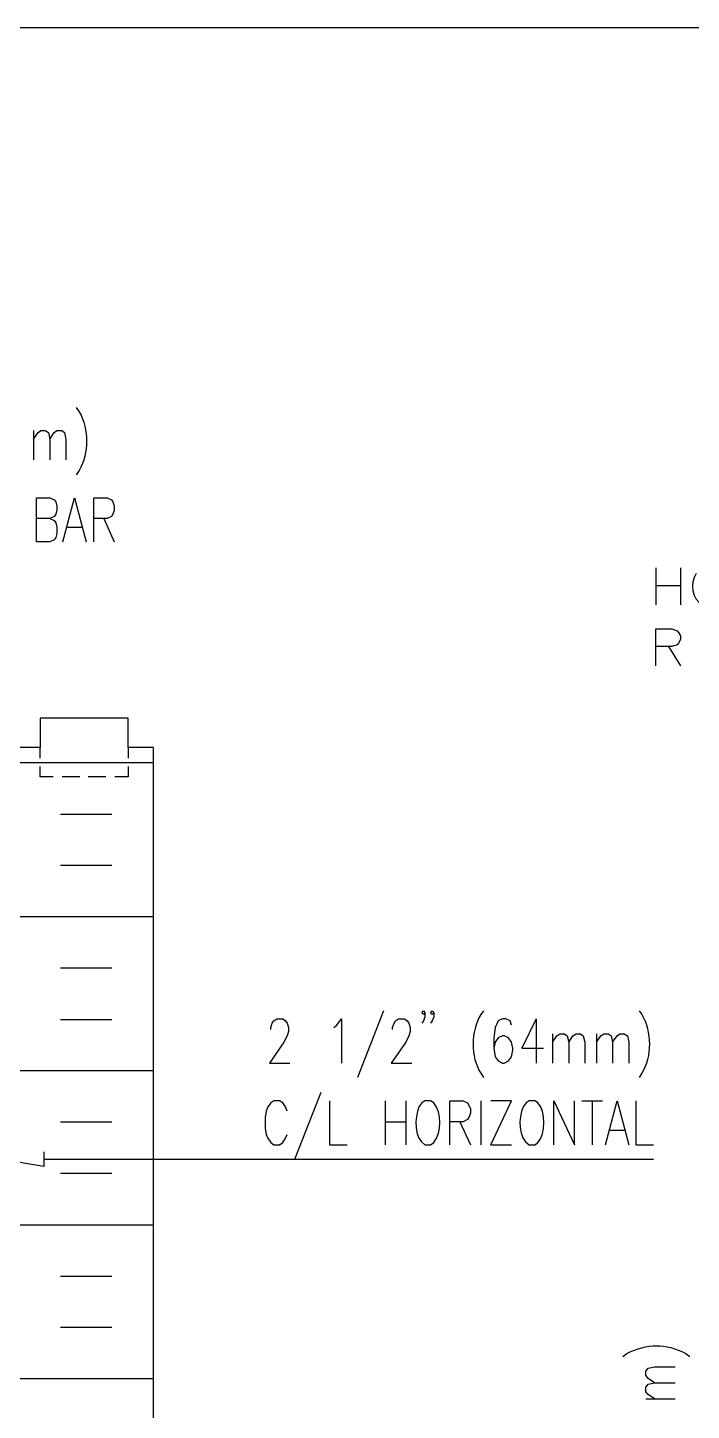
# Model space of a CAD drawing. Header units: millimetres. Extents: x 14 to 201, y 16 to 268.
# Drawn here: x 73.9 to 109.8, y 192.9 to 267.7 of the extents above; entities that cross this region are included whole.
import ezdxf

# ---------------------------------------------------------------- set-up
doc = ezdxf.new("R2010")
doc.units = ezdxf.units.MM
doc.layers.get('0').update_dxf_attribs({"linetype": 'CONTINUOUS'})

msp = doc.modelspace()

# ---------------------------------------------------------------- linework, layer by layer
at = {"color": 0}
for p, q in [((17.0174, 267.716), (198.121, 267.716)), ((76.539, 247.164), (76.7084, 246.931)), ((74.2322, 245.914), (74.2322, 244.326)), ((74.2322, 245.449), (74.4859, 245.809)), ((74.4859, 245.809), (74.6333, 245.914)), ((74.6333, 245.914), (74.8661, 245.914)), ((74.8661, 245.914), (75.0355, 245.809)), ((75.0355, 245.809), (75.1209, 245.449)), ((75.1209, 245.449), (75.354, 245.809)), ((75.1209, 245.449), (75.1209, 244.326)), ((75.354, 245.809), (75.5015, 245.914)), ((75.5015, 245.914), (75.7548, 245.914)), ((75.7548, 245.914), (75.9037, 245.809)), ((75.9037, 245.809), (75.9876, 245.449)), ((75.9876, 245.449), (75.9876, 244.326)), ((76.7084, 243.756), (76.539, 243.523)), ((74.4001, 239.903), (74.4001, 242.274)), ((74.4001, 242.274), (75.1209, 242.274)), ((75.1209, 242.274), (75.354, 242.168)), ((75.354, 242.168), (75.438, 242.062)), ((75.438, 242.062), (75.5015, 241.829)), ((75.5015, 241.829), (75.5015, 241.596)), ((75.8197, 239.903), (76.4536, 242.274)), ((76.4536, 242.274), (77.089, 239.903)), ((77.4912, 239.903), (77.4912, 242.274)), ((77.4912, 242.274), (78.2105, 242.274)), ((78.2105, 242.274), (78.4433, 242.168)), ((78.4433, 242.168), (78.529, 242.062)), ((78.529, 242.062), (78.5922, 241.829)), ((78.5922, 241.829), (78.5922, 241.596)), ((75.1209, 241.151), (74.4001, 241.151)), ((75.354, 241.257), (75.1209, 241.151)), ((75.1209, 241.151), (75.354, 241.046)), ((75.438, 241.384), (75.354, 241.257)), ((75.354, 241.046), (75.438, 240.92)), ((75.5015, 241.596), (75.438, 241.384)), ((75.438, 240.92), (75.5015, 240.687)), ((78.2105, 241.151), (77.4912, 241.151)), ((78.0411, 241.151), (78.5922, 239.903)), ((78.4433, 241.257), (78.2105, 241.151)), ((78.529, 241.384), (78.4433, 241.257)), ((78.5922, 241.596), (78.529, 241.384)), ((75.5015, 240.348), (75.438, 240.135)), ((75.5015, 240.687), (75.5015, 240.348)), ((76.0734, 240.687), (76.8558, 240.687)), ((75.1209, 239.903), (74.4001, 239.903)), ((75.354, 240.009), (75.1209, 239.903)), ((75.438, 240.135), (75.354, 240.009)), ((107.907, 238.485), (107.907, 236.495)), ((109.241, 238.485), (109.241, 236.495)), ((107.907, 237.532), (109.241, 237.532)), ((107.907, 233.193), (107.907, 235.183)), ((107.907, 235.183), (108.775, 235.183)), ((108.775, 235.183), (109.051, 235.077)), ((109.051, 235.077), (109.135, 234.993)), ((109.135, 234.993), (109.241, 234.801)), ((108.775, 234.231), (107.907, 234.231)), ((108.585, 234.231), (109.241, 233.193)), ((109.051, 234.315), (108.775, 234.231)), ((109.135, 234.421), (109.051, 234.315)), ((109.241, 234.611), (109.135, 234.421)), ((109.241, 234.801), (109.241, 234.611)), ((79.3542, 230.357), (74.5917, 230.357)), ((74.5917, 230.357), (74.5917, 228.769)), ((79.3542, 228.769), (79.3542, 230.357)), ((74.5917, 228.769), (72.4119, 228.769)), ((74.5917, 228.197), (74.5917, 228.769)), ((74.5917, 228.197), (74.5917, 228.769)), ((79.3542, 228.769), (79.3542, 228.197)), ((80.7297, 228.769), (79.3542, 228.769)), ((79.3542, 228.769), (79.3542, 228.197)), ((80.7297, 171.599), (80.7297, 228.769)), ((74.5917, 227.182), (74.5917, 227.732)), ((74.5917, 227.182), (74.5917, 227.732)), ((79.3542, 227.732), (79.3542, 227.182)), ((79.3542, 227.732), (79.3542, 227.182)), ((75.2905, 227.182), (74.5917, 227.182)), ((75.2905, 227.182), (74.5917, 227.182)), ((76.7292, 227.182), (75.777, 227.182)), ((76.7292, 227.182), (75.777, 227.182)), ((78.1473, 227.182), (77.1948, 227.182)), ((78.1473, 227.182), (77.1948, 227.182)), ((79.3542, 227.182), (78.6335, 227.182)), ((79.3542, 227.182), (78.6335, 227.182)), ((87.1432, 213.847), (87.2285, 213.973)), ((87.2285, 213.973), (87.3965, 214.08)), ((87.3965, 214.08), (87.715, 214.08)), ((87.715, 214.08), (87.8625, 213.973)), ((87.8625, 213.973), (87.9479, 213.847)), ((90.6364, 213.741), (90.89, 214.08)), ((90.89, 214.08), (90.89, 211.687)), ((93.176, 214.525), (91.7582, 210.905)), ((93.7465, 213.847), (93.8114, 213.973)), ((93.8114, 213.973), (93.9793, 214.08)), ((93.9793, 214.08), (94.2979, 214.08)), ((94.2979, 214.08), (94.4453, 213.973)), ((94.4453, 213.973), (94.5307, 213.847)), ((95.25, 214.419), (95.334, 214.525)), ((95.334, 214.313), (95.25, 214.419)), ((95.334, 213.973), (95.25, 213.847)), ((95.334, 214.525), (95.3989, 214.419)), ((95.3989, 214.419), (95.334, 214.313)), ((95.3989, 214.186), (95.334, 213.973)), ((95.3989, 214.419), (95.3989, 214.186)), ((95.7157, 214.419), (95.8, 214.525)), ((95.8, 214.313), (95.7157, 214.419)), ((95.8, 213.973), (95.7157, 213.847)), ((95.8, 214.525), (95.8854, 214.419)), ((95.8854, 214.419), (95.8, 214.313)), ((95.8854, 214.186), (95.8, 213.973)), ((95.8854, 214.419), (95.8854, 214.186)), ((98.5739, 214.525), (98.425, 214.313)), ((99.3771, 213.973), (99.2078, 213.614)), ((99.61, 214.08), (99.3771, 213.973)), ((99.7797, 214.08), (99.61, 214.08)), ((100.013, 213.973), (99.7797, 214.08)), ((100.096, 213.741), (100.013, 213.973)), ((101.431, 214.08), (100.648, 212.492)), ((101.431, 214.08), (101.431, 211.687)), ((106.998, 214.525), (107.145, 214.313)), ((87.0797, 213.614), (87.1432, 213.847)), ((87.0797, 213.508), (87.0797, 213.614)), ((87.9479, 213.847), (88.0318, 213.614)), ((88.0318, 213.403), (87.9479, 213.17)), ((88.0318, 213.614), (88.0318, 213.403)), ((90.4875, 213.614), (90.6364, 213.741)), ((93.6625, 213.614), (93.7465, 213.847)), ((93.6625, 213.508), (93.6625, 213.614)), ((94.5307, 213.847), (94.6146, 213.614)), ((94.6146, 213.403), (94.5307, 213.17)), ((94.6146, 213.614), (94.6146, 213.403)), ((99.2078, 213.614), (99.1443, 213.064)), ((102.319, 213.275), (102.319, 211.687)), ((102.552, 213.17), (102.701, 213.275)), ((102.701, 213.275), (102.955, 213.275)), ((102.955, 213.275), (103.104, 213.17)), ((103.42, 213.17), (103.59, 213.275)), ((103.59, 213.275), (103.823, 213.275)), ((103.823, 213.275), (103.97, 213.17)), ((104.691, 213.275), (104.691, 211.687)), ((104.924, 213.17), (105.092, 213.275)), ((105.092, 213.275), (105.325, 213.275)), ((105.325, 213.275), (105.494, 213.17)), ((105.813, 213.17), (105.96, 213.275)), ((105.96, 213.275), (106.193, 213.275)), ((106.193, 213.275), (106.363, 213.17)), ((87.7782, 212.831), (86.9957, 211.687)), ((87.9479, 213.17), (87.7782, 212.831)), ((94.3818, 212.831), (93.5785, 211.687)), ((94.5307, 213.17), (94.3818, 212.831)), ((99.1443, 213.064), (99.1443, 212.492)), ((99.2078, 212.831), (99.1443, 212.492)), ((99.1443, 212.492), (99.2078, 212.027)), ((99.3771, 213.064), (99.2078, 212.831)), ((99.61, 213.17), (99.3771, 213.064)), ((99.6957, 213.17), (99.61, 213.17)), ((99.9285, 213.064), (99.6957, 213.17)), ((100.096, 212.831), (99.9285, 213.064)), ((100.161, 212.492), (100.096, 212.831)), ((100.161, 212.386), (100.161, 212.492)), ((100.648, 212.492), (101.833, 212.492)), ((102.319, 212.831), (102.552, 213.17)), ((103.104, 213.17), (103.188, 212.831)), ((103.188, 212.831), (103.42, 213.17)), ((103.188, 212.831), (103.188, 211.687)), ((103.97, 213.17), (104.056, 212.831)), ((104.056, 212.831), (104.056, 211.687)), ((104.691, 212.831), (104.924, 213.17)), ((105.494, 213.17), (105.558, 212.831)), ((105.558, 212.831), (105.813, 213.17)), ((105.558, 212.831), (105.558, 211.687)), ((106.363, 213.17), (106.446, 212.831)), ((106.446, 212.831), (106.446, 211.687)), ((99.2078, 212.027), (99.3771, 211.816)), ((99.3771, 211.816), (99.61, 211.687)), ((99.6957, 211.687), (99.9285, 211.816)), ((99.9285, 211.816), (100.096, 212.027)), ((100.096, 212.027), (100.161, 212.386)), ((86.9957, 211.687), (88.0953, 211.687)), ((93.5785, 211.687), (94.7, 211.687)), ((98.425, 211.138), (98.5739, 210.905)), ((99.61, 211.687), (99.6957, 211.687)), ((107.145, 211.138), (106.998, 210.905)), ((87.0797, 209.55), (86.91, 209.317)), ((87.2285, 209.656), (87.0797, 209.55)), ((87.5453, 209.656), (87.2285, 209.656)), ((87.715, 209.55), (87.5453, 209.656)), ((87.8625, 209.317), (87.715, 209.55)), ((89.7682, 210.1), (88.35, 206.481)), ((90.2547, 209.656), (90.2547, 207.264)), ((93.26, 209.656), (93.26, 207.264)), ((94.3818, 209.656), (94.3818, 207.264)), ((95.25, 209.55), (95.0807, 209.317)), ((95.3989, 209.656), (95.25, 209.55)), ((95.7157, 209.656), (95.3989, 209.656)), ((95.8854, 209.55), (95.7157, 209.656)), ((96.7535, 207.264), (96.7535, 209.656)), ((96.7535, 209.656), (97.4729, 209.656)), ((97.4729, 209.656), (97.7057, 209.55)), ((97.7057, 209.55), (97.7896, 209.423)), ((98.425, 209.656), (98.425, 207.264)), ((98.975, 207.264), (100.096, 209.656)), ((100.096, 209.656), (98.975, 209.656)), ((100.881, 209.55), (100.732, 209.317)), ((101.05, 209.656), (100.881, 209.55)), ((101.367, 209.656), (101.05, 209.656)), ((101.516, 209.55), (101.367, 209.656)), ((102.383, 207.264), (102.383, 209.656)), ((102.383, 209.656), (103.504, 207.264)), ((103.504, 207.264), (103.504, 209.656)), ((103.907, 209.656), (105.008, 209.656)), ((104.458, 209.656), (104.458, 207.264)), ((105.178, 207.264), (105.813, 209.656)), ((105.813, 209.656), (106.446, 207.264)), ((106.828, 209.656), (106.828, 207.264)), ((86.826, 209.084), (86.7625, 208.745)), ((86.7625, 208.745), (86.7625, 208.175)), ((86.91, 209.317), (86.826, 209.084)), ((87.9479, 209.084), (87.8625, 209.317)), ((97.7896, 208.745), (97.7057, 208.641)), ((97.7896, 209.423), (97.875, 209.211)), ((97.875, 208.978), (97.7896, 208.745)), ((97.875, 209.211), (97.875, 208.978)), ((86.7625, 208.175), (86.826, 207.836)), ((93.26, 208.512), (94.3818, 208.512)), ((97.4729, 208.512), (96.7535, 208.512)), ((97.3032, 208.512), (97.875, 207.264)), ((97.7057, 208.641), (97.4729, 208.512)), ((105.41, 208.069), (106.193, 208.069)), ((86.826, 207.836), (86.91, 207.623)), ((86.91, 207.623), (87.0797, 207.391)), ((87.0797, 207.391), (87.2285, 207.264)), ((87.2285, 207.264), (87.5453, 207.264)), ((87.5453, 207.264), (87.715, 207.391)), ((87.715, 207.391), (87.8625, 207.623)), ((87.8625, 207.623), (87.9479, 207.836)), ((90.2547, 207.264), (91.2068, 207.264)), ((95.3989, 207.264), (95.7157, 207.264)), ((95.7157, 207.264), (95.8854, 207.391)), ((98.975, 207.264), (100.096, 207.264)), ((101.05, 207.264), (101.367, 207.264)), ((101.367, 207.264), (101.516, 207.391)), ((106.828, 207.264), (107.781, 207.264)), ((74.7818, 206.099), (72.4119, 206.502)), ((74.7818, 206.883), (74.7818, 206.099)), ((74.7818, 206.502), (107.781, 206.502)), ((106.109, 195.812), (106.342, 195.982)), ((109.517, 195.982), (109.75, 195.812)), ((107.357, 195.03), (107.484, 195.179)), ((107.357, 194.797), (107.357, 195.03)), ((107.484, 194.627), (107.357, 194.797)), ((107.484, 195.179), (107.823, 195.263)), ((107.823, 194.394), (107.484, 194.627)), ((107.823, 195.263), (108.945, 195.263)), ((107.357, 194.161), (107.484, 194.31)), ((107.357, 193.908), (107.357, 194.161)), ((107.484, 193.759), (107.357, 193.908)), ((107.484, 194.31), (107.823, 194.394)), ((107.823, 194.394), (108.945, 194.394)), ((107.357, 193.526), (108.945, 193.526)), ((107.823, 193.526), (107.484, 193.759))]:
    msp.add_line(p, q, dxfattribs=at)
at = {"color": 252}
for p, q in [((80.7297, 227.944), (72.4119, 227.944)), ((78.4655, 225.149), (75.6916, 225.149)), ((78.4655, 222.377), (75.6916, 222.377)), ((80.7297, 219.604), (72.4119, 219.604)), ((78.4655, 216.832), (75.6916, 216.832)), ((78.4655, 214.037), (75.6916, 214.037)), ((80.7297, 211.264), (72.4119, 211.264)), ((78.4655, 208.492), (75.6916, 208.492)), ((78.4655, 205.719), (75.6916, 205.719)), ((80.7297, 202.924), (72.4119, 202.924)), ((78.4655, 200.152), (75.6916, 200.152)), ((78.4655, 197.379), (75.6916, 197.379)), ((80.7297, 194.607), (72.4119, 194.607))]:
    msp.add_line(p, q, dxfattribs=at)
at = {"color": 0}
for points in [[(76.7084, 246.931), (77.2403, 245.962), (77.2308, 244.726), (76.7084, 243.756)], [(110.087, 238.188), (109.732, 237.661), (109.821, 236.75), (110.469, 236.495)], [(98.425, 214.313), (97.8849, 213.396), (97.874, 212.054), (98.425, 211.138)], [(107.145, 214.313), (107.687, 213.396), (107.696, 212.054), (107.145, 211.138)], [(95.8854, 207.391), (96.3401, 207.981), (96.3263, 208.959), (95.8854, 209.55)], [(101.516, 207.391), (101.964, 207.858), (101.95, 209.083), (101.516, 209.55)], [(95.0807, 209.317), (94.845, 208.712), (94.8118, 207.666), (95.3989, 207.264)], [(100.732, 209.317), (100.437, 208.749), (100.471, 207.613), (101.05, 207.264)], [(106.342, 195.982), (107.417, 196.529), (108.442, 196.54), (109.517, 195.982)]]:
    msp.add_open_spline(points, degree=3, dxfattribs=at)

doc.saveas('drawing.dxf')
